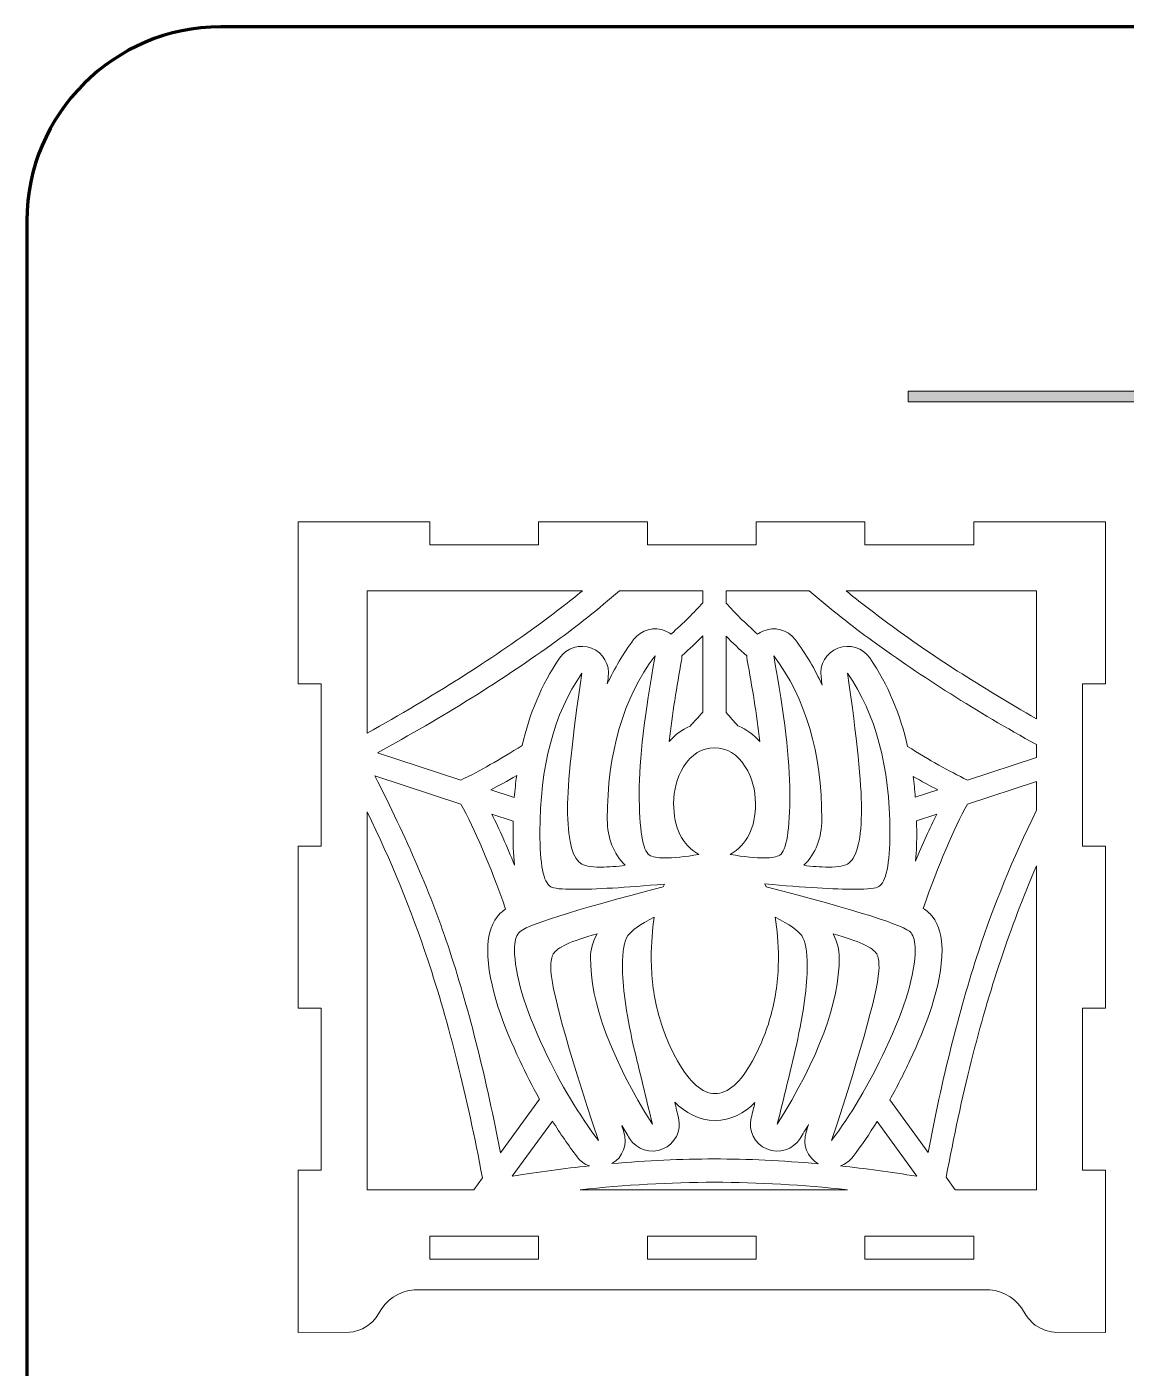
# Model space of a CAD drawing. Header units: millimetres. Extents: x 0 to 420, y -400 to 0.
# Drawn here: x -0.1 to 143.2, y -174.9 to -0.1 of the extents above; entities that cross this region are included whole.
import ezdxf

# ---------------------------------------------------------------- set-up
doc = ezdxf.new("R2010")
doc.units = ezdxf.units.MM
doc.header["$MEASUREMENT"] = 0
doc.layers.add('Layer 1', color=7, linetype='Continuous')

msp = doc.modelspace()

# ---------------------------------------------------------------- hatches: boundary and pattern name
at = {"layer": 'Layer 1', "true_color": 0xffffff}
msp.add_hatch(color=7, dxfattribs=at).paths.add_polyline_path([(114.79, -48.94), (305.09, -48.94), (305.09, -47.55), (114.79, -47.55)])

# ---------------------------------------------------------------- linework, layer by layer
at = {"color": 1, "lineweight": 211, "true_color": 0xff0000}
msp.add_open_spline([(25.21, -0.07), (25.21, -0.07), (394.68, -0.07), (394.68, -0.07), (408.57, -0.07), (419.94, -11.44), (419.94, -25.33), (419.94, -25.33), (419.94, -374.8), (419.94, -374.8), (419.94, -388.7), (408.57, -400.07), (394.68, -400.07), (394.68, -400.07), (25.21, -400.07), (25.21, -400.07), (11.31, -400.07), (-0.06, -388.7), (-0.06, -374.8), (-0.06, -374.8), (-0.06, -25.33), (-0.06, -25.33), (-0.06, -11.44), (11.31, -0.07), (25.21, -0.07)], degree=3, knots=[0, 0, 0, 0, 1, 1, 1, 2, 2, 2, 3, 3, 3, 4, 4, 4, 5, 5, 5, 6, 6, 6, 7, 7, 7, 8, 8, 8, 8], dxfattribs=at)
at = {"layer": 'Layer 1', "lineweight": 0}
msp.add_lwpolyline([(114.79, -48.94), (305.09, -48.94), (305.09, -47.55), (114.79, -47.55), (114.79, -48.94)], dxfattribs=at)
at = {"layer": 'Layer 1', "color": 7, "lineweight": 9, "true_color": 0xffffff}
for points in [[(123.34, -67.6), (109.16, -67.6), (109.16, -64.6), (94.99, -64.6), (94.99, -67.6), (80.82, -67.6), (80.82, -64.6), (66.64, -64.6), (66.64, -67.6), (52.47, -67.6), (52.47, -64.6), (35.29, -64.6), (35.29, -85.74), (38.29, -85.74), (38.29, -106.87), (35.29, -106.87), (35.29, -128), (38.29, -128), (38.29, -149.14), (35.29, -149.14), (35.29, -170.27), (42.02, -170.25), (42.51, -170.18), (43.36, -169.94), (43.7, -169.79), (44.38, -169.39), (44.98, -168.89), (45.47, -168.35), (46.22, -167.16), (46.66, -166.58), (47.18, -166.07), (47.7, -165.68), (48.39, -165.28), (48.99, -165.03), (49.57, -164.86), (50.41, -164.74), (125.43, -164.74), (126.15, -164.83), (126.85, -165.03), (127.46, -165.28), (128.09, -165.64), (128.67, -166.07), (129.1, -166.49), (129.56, -167.05), (130.17, -168.06), (130.46, -168.46), (131.08, -169.09), (131.37, -169.32), (132.03, -169.73), (132.76, -170.03), (133.47, -170.2), (133.83, -170.25), (140.51, -170.27), (140.51, -149.14), (137.51, -149.14), (137.51, -128), (140.51, -128), (140.51, -106.87), (137.51, -106.87), (137.51, -85.74), (140.51, -85.74), (140.51, -64.6), (123.34, -64.6), (123.34, -67.6), (123.34, -67.6)], [(52.47, -157.71), (52.47, -160.71), (66.64, -160.71), (66.64, -157.71), (52.47, -157.71), (52.47, -157.71)], [(94.99, -160.71), (94.99, -157.71), (80.82, -157.71), (80.82, -160.71), (94.99, -160.71), (94.99, -160.71)], [(109.16, -157.71), (109.16, -160.71), (123.34, -160.71), (123.34, -157.71), (109.16, -157.71), (109.16, -157.71)]]:
    msp.add_lwpolyline(points, dxfattribs=at)
for points, knots in [([(72.35, -73.6), (72.35, -73.6), (44.29, -73.6), (44.29, -73.6), (44.29, -73.6), (44.29, -92.15), (44.29, -92.15), (52.88, -87.35), (60.43, -82.58), (66.92, -77.8), (68.77, -76.44), (70.58, -75.04), (72.35, -73.6), (72.35, -73.6), (72.35, -73.6), (72.35, -73.6)], [0, 0, 0, 0, 1, 1, 1, 2, 2, 2, 3, 3, 3, 4, 4, 4, 5, 5, 5, 5]), ([(88.03, -73.6), (88.03, -73.6), (77.18, -73.6), (77.18, -73.6), (74.42, -75.98), (71.67, -78.16), (68.93, -80.16), (61.94, -85.21), (54.17, -90.07), (45.62, -94.71), (45.62, -94.71), (56.52, -98.26), (56.52, -98.26), (58.96, -97.08), (61.62, -95.58), (64.49, -93.76), (65.43, -89.72), (66.98, -85.84), (69.37, -82.36), (70.3, -81), (72, -80.48), (73.53, -81.08), (75.06, -81.68), (75.96, -83.21), (75.72, -84.84), (75.68, -85.13), (75.64, -85.43), (75.59, -85.73), (76.52, -83.72), (77.65, -81.79), (79.02, -79.96), (80, -78.65), (81.71, -78.2), (83.22, -78.85), (83.46, -78.96), (83.69, -79.09), (83.89, -79.24), (85.54, -77.76), (86.92, -76.4), (88.03, -75.16), (88.03, -75.16), (88.03, -73.6), (88.03, -73.6), (88.03, -73.6), (88.03, -73.6), (88.03, -73.6)], [0, 0, 0, 0, 1, 1, 1, 2, 2, 2, 3, 3, 3, 4, 4, 4, 5, 5, 5, 6, 6, 6, 7, 7, 7, 8, 8, 8, 9, 9, 9, 10, 10, 10, 11, 11, 11, 12, 12, 12, 13, 13, 13, 14, 14, 14, 15, 15, 15, 15]), ([(131.51, -95.34), (131.51, -95.34), (131.51, -93.64), (131.51, -93.64), (123.72, -89.33), (116.61, -84.83), (110.2, -80.16), (107.44, -78.17), (104.68, -75.98), (101.91, -73.6), (101.91, -73.6), (91.07, -73.6), (91.07, -73.6), (91.07, -73.6), (91.07, -75.21), (91.07, -75.21), (92.17, -76.44), (93.54, -77.79), (95.18, -79.25), (95.39, -79.1), (95.62, -78.97), (95.87, -78.86), (97.37, -78.2), (99.08, -78.64), (100.07, -79.95), (101.49, -81.83), (102.65, -83.83), (103.6, -85.9), (103.55, -85.54), (103.5, -85.18), (103.45, -84.83), (103.22, -83.2), (104.11, -81.67), (105.64, -81.08), (107.18, -80.48), (108.87, -81), (109.8, -82.35), (112.22, -85.88), (113.79, -89.79), (114.73, -93.88), (117.54, -95.65), (120.13, -97.11), (122.52, -98.26), (122.52, -98.26), (131.51, -95.34), (131.51, -95.34), (131.51, -95.34), (131.51, -95.34), (131.51, -95.34)], [0, 0, 0, 0, 1, 1, 1, 2, 2, 2, 3, 3, 3, 4, 4, 4, 5, 5, 5, 6, 6, 6, 7, 7, 7, 8, 8, 8, 9, 9, 9, 10, 10, 10, 11, 11, 11, 12, 12, 12, 13, 13, 13, 14, 14, 14, 15, 15, 15, 16, 16, 16, 16]), ([(131.51, -90.29), (131.51, -90.29), (131.51, -73.6), (131.51, -73.6), (131.51, -73.6), (106.71, -73.6), (106.71, -73.6), (108.49, -75.05), (110.31, -76.45), (112.16, -77.82), (117.81, -81.97), (124.26, -86.12), (131.51, -90.29), (131.51, -90.29), (131.51, -90.29), (131.51, -90.29)], [0, 0, 0, 0, 1, 1, 1, 2, 2, 2, 3, 3, 3, 4, 4, 4, 5, 5, 5, 5]), ([(88.03, -89.42), (88.03, -89.42), (88.03, -79.47), (88.03, -79.47), (87.2, -80.31), (86.3, -81.17), (85.32, -82.05), (85.32, -82.26), (85.3, -82.47), (85.26, -82.68), (84.66, -86.04), (84.04, -89.65), (83.65, -93.23), (84.43, -92.37), (85.34, -91.69), (86.37, -91.23), (86.94, -90.64), (87.49, -90.04), (88.03, -89.42), (88.03, -89.42), (88.03, -89.42), (88.03, -89.42)], [0, 0, 0, 0, 1, 1, 1, 2, 2, 2, 3, 3, 3, 4, 4, 4, 5, 5, 5, 6, 6, 6, 7, 7, 7, 7]), ([(93.77, -82.08), (92.8, -81.2), (91.9, -80.34), (91.07, -79.51), (91.07, -79.51), (91.07, -89.47), (91.07, -89.47), (91.58, -90.06), (92.09, -90.63), (92.62, -91.18), (93.7, -91.64), (94.66, -92.34), (95.47, -93.24), (95.07, -89.66), (94.44, -86.03), (93.83, -82.69), (93.79, -82.48), (93.77, -82.28), (93.77, -82.08), (93.77, -82.08), (93.77, -82.08), (93.77, -82.08)], [0, 0, 0, 0, 1, 1, 1, 2, 2, 2, 3, 3, 3, 4, 4, 4, 5, 5, 5, 6, 6, 6, 7, 7, 7, 7]), ([(115.71, -120.36), (115.71, -123.57), (114.42, -127.9), (111.86, -133.33), (109.69, -137.97), (107.33, -141.93), (104.82, -145.25), (108.94, -132.69), (111, -125.17), (111, -122.67), (111, -121.9), (110.89, -121.32), (110.7, -120.94), (110.24, -120.12), (108.34, -119.24), (105.02, -118.3), (105.55, -119.4), (105.82, -120.42), (105.82, -121.36), (105.82, -127.29), (103.12, -134.55), (97.74, -143.13), (98.59, -139.71), (99.42, -136.28), (100.24, -132.82), (101.18, -128.49), (101.65, -125.04), (101.65, -122.49), (101.65, -120.58), (101.41, -119.26), (100.92, -118.54), (100.49, -117.91), (99.34, -117.1), (97.47, -116.13), (97.74, -117.76), (97.89, -119.56), (97.89, -121.49), (97.89, -123.85), (97.61, -126.15), (97.05, -128.4), (96.49, -130.64), (95.64, -132.81), (94.51, -134.88), (92.93, -137.72), (91.31, -139.13), (89.64, -139.13), (87.96, -139.13), (86.32, -137.72), (84.74, -134.88), (83.59, -132.81), (82.72, -130.64), (82.16, -128.4), (81.6, -126.15), (81.32, -123.85), (81.32, -121.49), (81.32, -119.56), (81.45, -117.76), (81.7, -116.13), (79.86, -117.1), (78.71, -117.91), (78.28, -118.54), (77.79, -119.26), (77.56, -120.58), (77.56, -122.49), (77.56, -125.04), (78.03, -128.49), (78.97, -132.82), (79.82, -136.28), (80.64, -139.71), (81.47, -143.13), (76.09, -134.58), (73.39, -127.32), (73.39, -121.36), (73.39, -120.42), (73.68, -119.4), (74.25, -118.3), (70.88, -119.24), (68.99, -120.12), (68.55, -120.94), (68.33, -121.32), (68.21, -121.9), (68.21, -122.67), (68.21, -125.25), (70.28, -132.77), (74.43, -145.25), (71.92, -141.96), (69.55, -137.99), (67.35, -133.35), (64.79, -127.9), (63.5, -123.57), (63.5, -120.36), (63.5, -119.36), (63.69, -118.64), (64.04, -118.18), (64.75, -117.25), (71.03, -115.27), (82.85, -112.2), (82.85, -112.2), (83.04, -111.83), (83.04, -111.83), (77.9, -112.28), (74, -112.51), (71.35, -112.51), (69.64, -112.51), (68.59, -112.4), (68.21, -112.17), (67.27, -111.63), (66.8, -109.26), (66.8, -105.06), (66.8, -96.54), (68.62, -89.64), (72.26, -84.34), (71.03, -92.83), (70.41, -98.7), (70.41, -101.96), (70.41, -105.87), (70.97, -108.25), (72.09, -109.12), (72.52, -109.44), (73.39, -109.61), (74.72, -109.61), (75.79, -109.61), (76.86, -109.54), (77.93, -109.38), (76.38, -107.85), (75.59, -105.85), (75.59, -103.37), (75.59, -94.7), (77.67, -87.6), (81.82, -82.06), (80.45, -89.66), (79.75, -95.62), (79.75, -99.93), (79.75, -104.77), (80.2, -107.48), (81.07, -108.04), (81.45, -108.29), (82.11, -108.42), (83.04, -108.42), (84.2, -108.42), (85.69, -108.27), (87.52, -107.97), (85.33, -106.71), (84.23, -104.5), (84.23, -101.31), (84.23, -99.54), (84.66, -97.96), (85.52, -96.56), (86.54, -94.9), (87.89, -94.07), (89.55, -94.07), (91.2, -94.07), (92.55, -94.88), (93.57, -96.52), (94.46, -97.94), (94.9, -99.54), (94.9, -101.31), (94.9, -104.5), (93.8, -106.71), (91.61, -107.97), (93.45, -108.27), (94.94, -108.42), (96.07, -108.42), (97.02, -108.42), (97.69, -108.29), (98.07, -108.04), (98.95, -107.48), (99.38, -104.77), (99.38, -99.93), (99.38, -95.67), (98.67, -89.71), (97.27, -82.06), (101.45, -87.6), (103.54, -94.7), (103.54, -103.37), (103.54, -105.85), (102.75, -107.85), (101.2, -109.38), (102.27, -109.54), (103.34, -109.61), (104.42, -109.61), (105.76, -109.61), (106.64, -109.44), (107.05, -109.12), (108.16, -108.25), (108.72, -105.87), (108.72, -101.96), (108.72, -98.73), (108.12, -92.85), (106.91, -84.34), (110.58, -89.66), (112.41, -96.57), (112.41, -105.05), (112.41, -109.25), (111.93, -111.62), (110.96, -112.15), (110.6, -112.39), (109.57, -112.51), (107.86, -112.51), (105.2, -112.51), (101.29, -112.27), (96.11, -111.81), (96.11, -111.81), (96.29, -112.19), (96.29, -112.19), (108.16, -115.25), (114.45, -117.25), (115.17, -118.17), (115.52, -118.63), (115.71, -119.36), (115.71, -120.36)], [0, 0, 0, 0, 1, 1, 1, 2, 2, 2, 3, 3, 3, 4, 4, 4, 5, 5, 5, 6, 6, 6, 7, 7, 7, 8, 8, 8, 9, 9, 9, 10, 10, 10, 11, 11, 11, 12, 12, 12, 13, 13, 13, 14, 14, 14, 15, 15, 15, 16, 16, 16, 17, 17, 17, 18, 18, 18, 19, 19, 19, 20, 20, 20, 21, 21, 21, 22, 22, 22, 23, 23, 23, 24, 24, 24, 25, 25, 25, 26, 26, 26, 27, 27, 27, 28, 28, 28, 29, 29, 29, 30, 30, 30, 31, 31, 31, 32, 32, 32, 33, 33, 33, 34, 34, 34, 35, 35, 35, 36, 36, 36, 37, 37, 37, 38, 38, 38, 39, 39, 39, 40, 40, 40, 41, 41, 41, 42, 42, 42, 43, 43, 43, 44, 44, 44, 45, 45, 45, 46, 46, 46, 47, 47, 47, 48, 48, 48, 49, 49, 49, 50, 50, 50, 51, 51, 51, 52, 52, 52, 53, 53, 53, 54, 54, 54, 55, 55, 55, 56, 56, 56, 57, 57, 57, 58, 58, 58, 59, 59, 59, 60, 60, 60, 61, 61, 61, 62, 62, 62, 63, 63, 63, 64, 64, 64, 65, 65, 65, 66, 66, 66, 67, 67, 67, 68, 68, 68, 69, 69, 69, 70, 70, 70, 70]), ([(62.34, -115.08), (60.27, -109.25), (58.32, -104.68), (56.51, -101.39), (56.51, -101.39), (45.29, -97.73), (45.29, -97.73), (49.42, -105.72), (52.68, -113.31), (55.06, -120.56), (57.68, -128.64), (59.88, -137.41), (61.65, -146.88), (61.65, -146.88), (66.75, -139.85), (66.75, -139.85), (65.84, -138.21), (64.98, -136.53), (64.19, -134.84), (62.18, -130.59), (60, -125.13), (60, -120.36), (60, -118.83), (60.31, -117.3), (61.26, -116.06), (61.53, -115.71), (61.9, -115.38), (62.34, -115.08), (62.34, -115.08), (62.34, -115.08), (62.34, -115.08)], [0, 0, 0, 0, 1, 1, 1, 2, 2, 2, 3, 3, 3, 4, 4, 4, 5, 5, 5, 6, 6, 6, 7, 7, 7, 8, 8, 8, 9, 9, 9, 10, 10, 10, 10]), ([(63.78, -97.69), (62.59, -98.38), (61.47, -98.99), (60.4, -99.53), (60.4, -99.53), (63.47, -100.53), (63.47, -100.53), (63.55, -99.58), (63.65, -98.63), (63.78, -97.69), (63.78, -97.69), (63.78, -97.69), (63.78, -97.69)], [0, 0, 0, 0, 1, 1, 1, 2, 2, 2, 3, 3, 3, 4, 4, 4, 4]), ([(118.65, -99.53), (117.63, -99.01), (116.57, -98.43), (115.44, -97.78), (115.56, -98.68), (115.66, -99.58), (115.73, -100.48), (115.73, -100.48), (118.65, -99.53), (118.65, -99.53), (118.65, -99.53), (118.65, -99.53), (118.65, -99.53)], [0, 0, 0, 0, 1, 1, 1, 2, 2, 2, 3, 3, 3, 4, 4, 4, 4]), ([(131.51, -102.2), (131.51, -102.2), (131.51, -98.46), (131.51, -98.46), (131.51, -98.46), (122.54, -101.39), (122.54, -101.39), (120.73, -104.67), (118.79, -109.2), (116.75, -114.99), (117.23, -115.3), (117.64, -115.64), (117.93, -116.02), (118.9, -117.26), (119.21, -118.81), (119.21, -120.36), (119.21, -125.11), (117.03, -130.58), (115.03, -134.82), (114.21, -136.55), (113.34, -138.27), (112.41, -139.94), (112.41, -139.94), (117.41, -146.83), (117.41, -146.83), (119.17, -137.37), (121.36, -128.6), (123.99, -120.52), (125.92, -114.66), (128.43, -108.55), (131.51, -102.2), (131.51, -102.2), (131.51, -102.2), (131.51, -102.2)], [0, 0, 0, 0, 1, 1, 1, 2, 2, 2, 3, 3, 3, 4, 4, 4, 5, 5, 5, 6, 6, 6, 7, 7, 7, 8, 8, 8, 9, 9, 9, 10, 10, 10, 11, 11, 11, 11]), ([(44.29, -102.41), (44.29, -102.41), (44.29, -149.14), (44.29, -149.14), (44.29, -149.14), (44.29, -151.69), (44.29, -151.69), (44.29, -151.69), (58.18, -151.69), (58.18, -151.69), (58.18, -151.69), (59.31, -150.11), (59.31, -150.11), (57.32, -139.44), (54.95, -129.96), (52.19, -121.72), (50.02, -115.15), (47.38, -108.72), (44.29, -102.41), (44.29, -102.41), (44.29, -102.41), (44.29, -102.41)], [0, 0, 0, 0, 1, 1, 1, 2, 2, 2, 3, 3, 3, 4, 4, 4, 5, 5, 5, 6, 6, 6, 7, 7, 7, 7]), ([(63.32, -103.63), (63.32, -103.63), (60.53, -102.71), (60.53, -102.71), (61.53, -104.69), (62.52, -106.91), (63.5, -109.36), (63.31, -107.83), (63.3, -106.29), (63.3, -105.06), (63.3, -104.58), (63.31, -104.1), (63.32, -103.63), (63.32, -103.63), (63.32, -103.63), (63.32, -103.63)], [0, 0, 0, 0, 1, 1, 1, 2, 2, 2, 3, 3, 3, 4, 4, 4, 5, 5, 5, 5]), ([(118.52, -102.71), (118.52, -102.71), (115.89, -103.57), (115.89, -103.57), (115.9, -104.06), (115.91, -104.56), (115.91, -105.05), (115.91, -106.15), (115.9, -107.48), (115.76, -108.84), (116.68, -106.59), (117.6, -104.55), (118.52, -102.71), (118.52, -102.71), (118.52, -102.71), (118.52, -102.71)], [0, 0, 0, 0, 1, 1, 1, 2, 2, 2, 3, 3, 3, 4, 4, 4, 5, 5, 5, 5]), ([(131.51, -151.69), (131.51, -151.69), (131.51, -109.46), (131.51, -109.46), (129.78, -113.48), (128.24, -117.56), (126.87, -121.68), (124.1, -129.93), (121.73, -139.38), (119.75, -150.05), (119.75, -150.05), (120.93, -151.69), (120.93, -151.69), (120.93, -151.69), (131.51, -151.69), (131.51, -151.69), (131.51, -151.69), (131.51, -151.69), (131.51, -151.69)], [0, 0, 0, 0, 1, 1, 1, 2, 2, 2, 3, 3, 3, 4, 4, 4, 5, 5, 5, 6, 6, 6, 6]), ([(76.2, -148.27), (80.78, -147.86), (85.22, -147.66), (89.51, -147.66), (93.88, -147.66), (98.41, -147.87), (103.08, -148.29), (101.63, -147.46), (100.97, -145.76), (101.5, -144.16), (101.6, -143.84), (101.71, -143.51), (101.82, -143.18), (101.45, -143.8), (101.08, -144.4), (100.71, -144.99), (99.79, -146.46), (97.97, -147.03), (96.38, -146.36), (94.78, -145.68), (93.93, -143.97), (94.35, -142.29), (94.51, -141.63), (94.67, -140.97), (94.83, -140.31), (93.44, -141.68), (91.73, -142.63), (89.64, -142.63), (87.52, -142.63), (85.79, -141.65), (84.38, -140.26), (84.54, -140.95), (84.71, -141.63), (84.87, -142.32), (85.27, -144), (84.42, -145.69), (82.83, -146.36), (81.23, -147.03), (79.42, -146.46), (78.5, -145), (78.16, -144.45), (77.82, -143.89), (77.48, -143.32), (77.57, -143.6), (77.66, -143.87), (77.75, -144.15), (78.28, -145.73), (77.63, -147.43), (76.2, -148.27), (76.2, -148.27), (76.2, -148.27), (76.2, -148.27)], [0, 0, 0, 0, 1, 1, 1, 2, 2, 2, 3, 3, 3, 4, 4, 4, 5, 5, 5, 6, 6, 6, 7, 7, 7, 8, 8, 8, 9, 9, 9, 10, 10, 10, 11, 11, 11, 12, 12, 12, 13, 13, 13, 14, 14, 14, 15, 15, 15, 16, 16, 16, 17, 17, 17, 17]), ([(68.45, -142.72), (68.45, -142.72), (63.21, -149.91), (63.21, -149.91), (66.63, -149.35), (69.98, -148.9), (73.25, -148.56), (72.63, -148.34), (72.07, -147.94), (71.64, -147.37), (70.51, -145.88), (69.44, -144.32), (68.45, -142.72), (68.45, -142.72), (68.45, -142.72), (68.45, -142.72)], [0, 0, 0, 0, 1, 1, 1, 2, 2, 2, 3, 3, 3, 4, 4, 4, 5, 5, 5, 5]), ([(115.91, -149.91), (115.91, -149.91), (110.74, -142.79), (110.74, -142.79), (109.76, -144.36), (108.72, -145.89), (107.61, -147.36), (107.18, -147.94), (106.6, -148.35), (105.96, -148.57), (109.21, -148.92), (112.52, -149.36), (115.91, -149.91), (115.91, -149.91), (115.91, -149.91), (115.91, -149.91)], [0, 0, 0, 0, 1, 1, 1, 2, 2, 2, 3, 3, 3, 4, 4, 4, 5, 5, 5, 5]), ([(72.05, -151.69), (72.05, -151.69), (106.9, -151.69), (106.9, -151.69), (101.1, -151.03), (95.31, -150.7), (89.55, -150.7), (83.74, -150.7), (77.91, -151.03), (72.05, -151.69), (72.05, -151.69), (72.05, -151.69), (72.05, -151.69)], [0, 0, 0, 0, 1, 1, 1, 2, 2, 2, 3, 3, 3, 4, 4, 4, 4])]:
    msp.add_open_spline(points, degree=3, knots=knots, dxfattribs=at)

doc.saveas('drawing.dxf')
